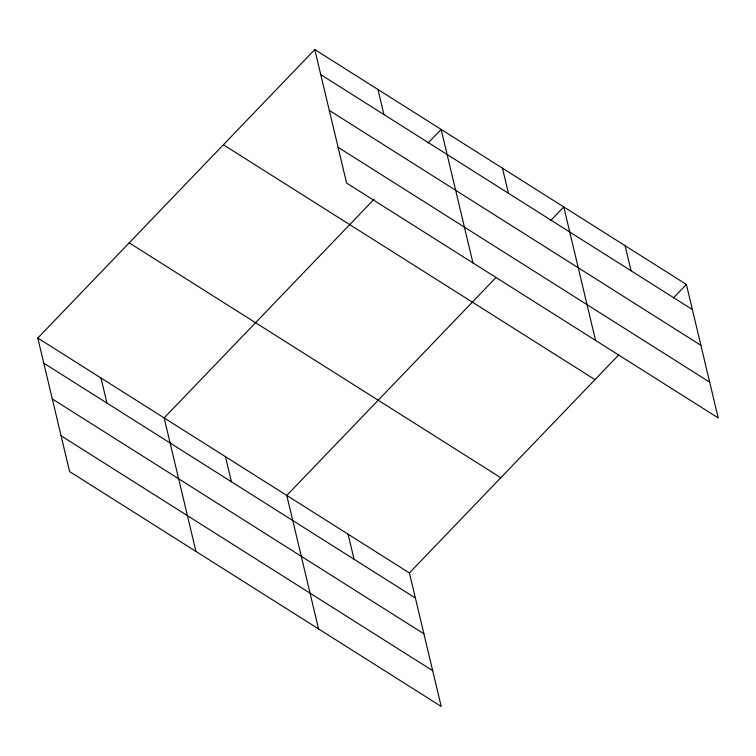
<?xml version="1.0" encoding="UTF-8"?>
<svg xmlns="http://www.w3.org/2000/svg" width="756" height="756" viewBox="0 0 756 756"><rect width="100%" height="100%" fill="white"/><g stroke="black" fill="none" stroke-linecap="round" stroke-linejoin="round"><path stroke-width="1.13" d="M37.8 338.064L409.402 572.944L441.211 706.444L69.609 471.564L37.8 338.064L314.789 49.556L686.391 284.436L718.2 417.936L346.598 183.056L314.789 49.556M374.211 199.121L164.146 417.926L195.955 551.426M428.076 143.016L441.135 129.408L472.944 262.908M496.03 277.48L286.779 495.435L318.578 628.935M550.708 220.525L563.768 206.927L595.567 340.427M409.402 572.944L618.654 354.989M673.341 298.034L686.391 284.436M320.761 74.636L692.373 309.525M329.285 110.414L700.897 345.303M338.074 147.278L709.676 382.158M223.379 144.765L594.991 379.644M129.21 242.856L500.812 477.735M43.772 363.154L415.384 598.034M52.296 398.932L423.908 633.812M61.085 435.787L432.687 670.676M625.08 245.681L631.062 270.771M502.447 168.172L508.429 193.252M377.962 89.482L383.935 114.572M348.091 534.19L354.063 559.279M225.458 456.681L231.44 481.77M100.973 377.991L106.946 403.08"/></g></svg>
